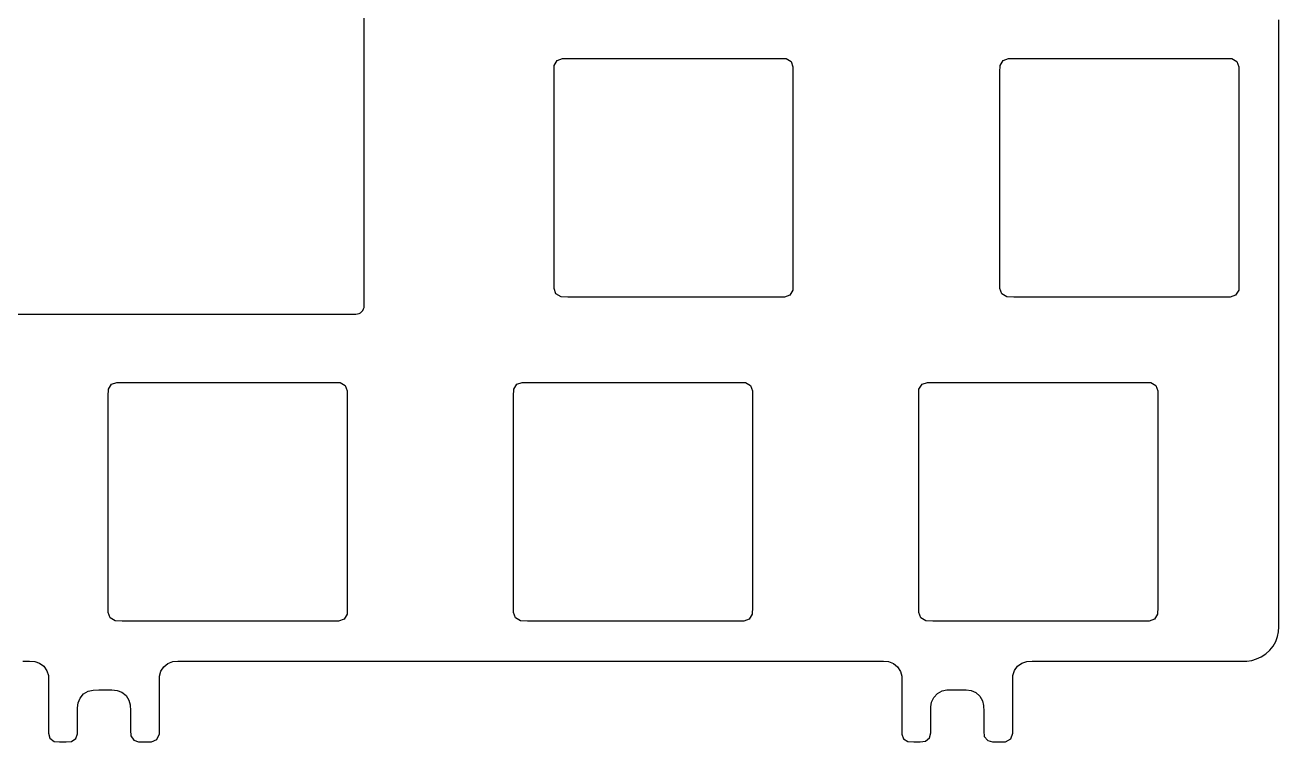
# Model space of a CAD drawing. Extents: x 82 to 366, y 80 to 184.
# Drawn here: x 292.8 to 366.3, y 79.8 to 121.8 of the extents above; entities that cross this region are included whole.
import ezdxf

# ---------------------------------------------------------------- set-up
doc = ezdxf.new("R2010")
doc.units = 0
doc.layers.get('0').update_dxf_attribs({"linetype": 'CONTINUOUS'})
doc.layers.add('레이어_01', color=18, linetype='CONTINUOUS')

msp = doc.modelspace()

# ---------------------------------------------------------------- linework, layer by layer
for p, q in [((312.675, 105.362), (312.675, 123.362)), ((126.175, 104.862), (312.175, 104.862))]:
    msp.add_line(p, q)
msp.add_arc((312.175, 105.362), 0.5, 270, 0)
at = {"layer": '레이어_01', "color": 7}
for points in [[(366.274879, 86.512373), (366.274879, 86.89524), (366.274879, 87.278107), (366.274879, 87.660974), (366.274879, 88.04384), (366.274879, 88.426707), (366.274879, 88.809574), (366.274879, 89.192441), (366.274879, 89.575307), (366.274879, 89.958174), (366.274879, 90.341041), (366.274879, 90.723908), (366.274879, 91.106774), (366.274879, 91.489641), (366.274879, 91.872508), (366.274879, 92.255375), (366.274879, 92.638241), (366.274879, 93.021108), (366.274879, 93.403975), (366.274879, 93.786842), (366.274879, 94.169708), (366.274879, 94.552575), (366.274879, 94.935442), (366.274879, 95.318308), (366.274879, 95.701175), (366.274879, 96.084042), (366.274879, 96.466909), (366.274879, 96.849775), (366.274879, 97.232642), (366.274879, 97.615509), (366.274879, 97.998376), (366.274879, 98.381242), (366.274879, 98.764109), (366.274879, 99.146976), (366.274879, 99.529843), (366.274879, 99.912709), (366.274879, 100.295576), (366.274879, 100.678443), (366.274879, 101.06131), (366.274879, 101.444176), (366.274879, 101.827043), (366.274879, 102.20991), (366.274879, 102.592777), (366.274879, 102.975643), (366.274879, 103.35851), (366.274879, 103.741377), (366.274879, 104.124244), (366.274879, 104.50711), (366.274879, 104.889977), (366.274879, 105.272844), (366.274879, 105.655711), (366.274879, 106.038577), (366.274879, 106.421444), (366.274879, 106.804311), (366.274879, 107.187178), (366.274879, 107.570044), (366.274879, 107.952911), (366.274879, 108.335778), (366.274879, 108.718645), (366.274879, 109.101511), (366.274879, 109.484378), (366.274879, 109.867245), (366.274879, 110.250112), (366.274879, 110.632978), (366.274879, 111.015845), (366.274879, 111.398712), (366.274879, 111.781579), (366.274879, 112.164445), (366.274879, 112.547312), (366.274879, 112.930179), (366.274879, 113.313046), (366.274879, 113.695912), (366.274879, 114.078779), (366.274879, 114.461646), (366.274879, 114.844512), (366.274879, 115.227379), (366.274879, 115.610246), (366.274879, 115.993113), (366.274879, 116.375979), (366.274879, 116.758846), (366.274879, 117.141713), (366.274879, 117.52458), (366.274878, 117.907446), (366.274878, 118.290313), (366.274878, 118.67318), (366.274878, 119.056047), (366.274878, 119.438913), (366.274878, 119.82178), (366.274878, 120.204647), (366.274878, 120.587514), (366.274878, 120.97038), (366.274878, 121.353247), (366.274878, 121.736114), (366.274878, 122.118981)], [(337.299877, 105.862373), (336.862377, 105.862373), (336.424877, 105.862373), (335.987377, 105.862373), (335.549877, 105.862373), (335.112377, 105.862373), (334.674877, 105.862373), (334.237377, 105.862373), (333.799877, 105.862373), (333.362377, 105.862373), (332.924877, 105.862373), (332.487377, 105.862373), (332.049877, 105.862373), (331.612377, 105.862373), (331.174877, 105.862373), (330.737377, 105.862373), (330.299877, 105.862373), (329.862377, 105.862373), (329.424877, 105.862373), (328.987377, 105.862373), (328.549877, 105.862373), (328.112377, 105.862373), (327.674877, 105.862373), (327.237377, 105.862373), (326.799877, 105.862373), (326.362377, 105.862373), (325.924877, 105.862373), (325.487377, 105.862373), (325.049877, 105.862373), (324.612377, 105.862373), (324.208896, 105.870721), (323.911701, 106.047224), (323.799877, 106.362373), (323.799877, 106.799873), (323.799877, 107.237373), (323.799877, 107.674873), (323.799877, 108.112373), (323.799877, 108.549873), (323.799877, 108.987373), (323.799877, 109.424873), (323.799877, 109.862373), (323.799877, 110.299873), (323.799877, 110.737373), (323.799877, 111.174873), (323.799877, 111.612373), (323.799877, 112.049873), (323.799877, 112.487373), (323.799877, 112.924873), (323.799877, 113.362373), (323.799877, 113.799873), (323.799877, 114.237373), (323.799877, 114.674873), (323.799877, 115.112373), (323.799877, 115.549873), (323.799877, 115.987373), (323.799877, 116.424873), (323.799877, 116.862373), (323.799877, 117.299873), (323.799877, 117.737373), (323.799877, 118.174873), (323.799877, 118.612373), (323.799877, 119.049873), (323.808225, 119.453355), (323.984728, 119.75055), (324.299877, 119.862373)], [(324.299877, 119.862373), (324.737377, 119.862373), (325.174877, 119.862373), (325.612377, 119.862373), (326.049877, 119.862373), (326.487377, 119.862373), (326.924877, 119.862373), (327.362377, 119.862373), (327.799877, 119.862373), (328.237377, 119.862373), (328.674877, 119.862373), (329.112377, 119.862373), (329.549877, 119.862373), (329.987377, 119.862373), (330.424877, 119.862373), (330.862377, 119.862373), (331.299877, 119.862373), (331.737377, 119.862373), (332.174877, 119.862373), (332.612377, 119.862373), (333.049877, 119.862373), (333.487377, 119.862373), (333.924877, 119.862373), (334.362377, 119.862373), (334.799877, 119.862373), (335.237377, 119.862373), (335.674877, 119.862373), (336.112377, 119.862373), (336.549877, 119.862373), (336.987377, 119.862373), (337.390859, 119.854026), (337.688054, 119.677522), (337.799877, 119.362373), (337.799877, 118.924873), (337.799877, 118.487373), (337.799877, 118.049873), (337.799877, 117.612373), (337.799877, 117.174873), (337.799877, 116.737373), (337.799877, 116.299873), (337.799877, 115.862373), (337.799877, 115.424873), (337.799877, 114.987373), (337.799877, 114.549873), (337.799877, 114.112373), (337.799877, 113.674873), (337.799877, 113.237373), (337.799877, 112.799873), (337.799877, 112.362373), (337.799877, 111.924873), (337.799877, 111.487373), (337.799877, 111.049873), (337.799877, 110.612373), (337.799877, 110.174873), (337.799877, 109.737373), (337.799877, 109.299873), (337.799877, 108.862373), (337.799877, 108.424873), (337.799877, 107.987373), (337.799877, 107.549873), (337.799877, 107.112373), (337.799877, 106.674873), (337.79153, 106.271392), (337.615026, 105.974197), (337.299877, 105.862373)], [(363.424877, 105.862373), (362.987377, 105.862373), (362.549877, 105.862373), (362.112377, 105.862373), (361.674877, 105.862373), (361.237377, 105.862373), (360.799877, 105.862373), (360.362377, 105.862373), (359.924877, 105.862373), (359.487377, 105.862373), (359.049877, 105.862373), (358.612377, 105.862373), (358.174877, 105.862373), (357.737377, 105.862373), (357.299877, 105.862373), (356.862377, 105.862373), (356.424877, 105.862373), (355.987377, 105.862373), (355.549877, 105.862373), (355.112377, 105.862373), (354.674877, 105.862373), (354.237377, 105.862373), (353.799877, 105.862373), (353.362377, 105.862373), (352.924877, 105.862373), (352.487377, 105.862373), (352.049877, 105.862373), (351.612377, 105.862373), (351.174877, 105.862373), (350.737377, 105.862373), (350.333896, 105.870721), (350.036701, 106.047224), (349.924877, 106.362373), (349.924877, 106.799873), (349.924877, 107.237373), (349.924877, 107.674873), (349.924877, 108.112373), (349.924877, 108.549873), (349.924877, 108.987373), (349.924877, 109.424873), (349.924877, 109.862373), (349.924877, 110.299873), (349.924877, 110.737373), (349.924877, 111.174873), (349.924877, 111.612373), (349.924877, 112.049873), (349.924877, 112.487373), (349.924877, 112.924873), (349.924877, 113.362373), (349.924877, 113.799873), (349.924877, 114.237373), (349.924877, 114.674873), (349.924877, 115.112373), (349.924877, 115.549873), (349.924877, 115.987373), (349.924877, 116.424873), (349.924877, 116.862373), (349.924877, 117.299873), (349.924877, 117.737373), (349.924877, 118.174873), (349.924877, 118.612373), (349.924877, 119.049873), (349.933225, 119.453355), (350.109728, 119.75055), (350.424877, 119.862373)], [(350.424877, 119.862373), (350.862377, 119.862373), (351.299877, 119.862373), (351.737377, 119.862373), (352.174877, 119.862373), (352.612377, 119.862373), (353.049877, 119.862373), (353.487377, 119.862373), (353.924877, 119.862373), (354.362377, 119.862373), (354.799877, 119.862373), (355.237377, 119.862373), (355.674877, 119.862373), (356.112377, 119.862373), (356.549877, 119.862373), (356.987377, 119.862373), (357.424877, 119.862373), (357.862377, 119.862373), (358.299877, 119.862373), (358.737377, 119.862373), (359.174877, 119.862373), (359.612377, 119.862373), (360.049877, 119.862373), (360.487377, 119.862373), (360.924877, 119.862373), (361.362377, 119.862373), (361.799877, 119.862373), (362.237377, 119.862373), (362.674877, 119.862373), (363.112377, 119.862373), (363.515859, 119.854026), (363.813054, 119.677522), (363.924877, 119.362373), (363.924877, 118.924873), (363.924877, 118.487373), (363.924877, 118.049873), (363.924877, 117.612373), (363.924877, 117.174873), (363.924877, 116.737373), (363.924877, 116.299873), (363.924877, 115.862373), (363.924877, 115.424873), (363.924877, 114.987373), (363.924877, 114.549873), (363.924877, 114.112373), (363.924877, 113.674873), (363.924877, 113.237373), (363.924877, 112.799873), (363.924877, 112.362373), (363.924877, 111.924873), (363.924877, 111.487373), (363.924877, 111.049873), (363.924877, 110.612373), (363.924877, 110.174873), (363.924877, 109.737373), (363.924877, 109.299873), (363.924877, 108.862373), (363.924877, 108.424873), (363.924877, 107.987373), (363.924877, 107.549873), (363.924877, 107.112373), (363.924877, 106.674873), (363.91653, 106.271392), (363.740026, 105.974197), (363.424877, 105.862373)], [(311.174877, 86.862373), (310.737377, 86.862373), (310.299877, 86.862373), (309.862377, 86.862373), (309.424877, 86.862373), (308.987377, 86.862373), (308.549877, 86.862373), (308.112377, 86.862373), (307.674877, 86.862373), (307.237377, 86.862373), (306.799877, 86.862373), (306.362377, 86.862373), (305.924877, 86.862373), (305.487377, 86.862373), (305.049877, 86.862373), (304.612377, 86.862373), (304.174877, 86.862373), (303.737377, 86.862373), (303.299877, 86.862373), (302.862377, 86.862373), (302.424877, 86.862373), (301.987377, 86.862373), (301.549877, 86.862373), (301.112377, 86.862373), (300.674877, 86.862373), (300.237377, 86.862373), (299.799877, 86.862373), (299.362377, 86.862373), (298.924877, 86.862373), (298.487377, 86.862373), (298.083896, 86.870721), (297.786701, 87.047224), (297.674877, 87.362373), (297.674877, 87.799873), (297.674877, 88.237373), (297.674877, 88.674873), (297.674877, 89.112373), (297.674877, 89.549873), (297.674877, 89.987373), (297.674877, 90.424873), (297.674877, 90.862373), (297.674877, 91.299873), (297.674877, 91.737373), (297.674877, 92.174873), (297.674877, 92.612373), (297.674877, 93.049873), (297.674877, 93.487373), (297.674877, 93.924873), (297.674877, 94.362373), (297.674877, 94.799873), (297.674877, 95.237373), (297.674877, 95.674873), (297.674877, 96.112373), (297.674877, 96.549873), (297.674877, 96.987373), (297.674877, 97.424873), (297.674877, 97.862373), (297.674877, 98.299873), (297.674877, 98.737373), (297.674877, 99.174873), (297.674877, 99.612373), (297.674877, 100.049873), (297.683225, 100.453355), (297.859728, 100.75055), (298.174877, 100.862373)], [(298.174877, 100.862373), (298.612377, 100.862373), (299.049877, 100.862373), (299.487377, 100.862373), (299.924877, 100.862373), (300.362377, 100.862373), (300.799877, 100.862373), (301.237377, 100.862373), (301.674877, 100.862373), (302.112377, 100.862373), (302.549877, 100.862373), (302.987377, 100.862373), (303.424877, 100.862373), (303.862377, 100.862373), (304.299877, 100.862373), (304.737377, 100.862373), (305.174877, 100.862373), (305.612377, 100.862373), (306.049877, 100.862373), (306.487377, 100.862373), (306.924877, 100.862373), (307.362377, 100.862373), (307.799877, 100.862373), (308.237377, 100.862373), (308.674877, 100.862373), (309.112377, 100.862373), (309.549877, 100.862373), (309.987377, 100.862373), (310.424877, 100.862373), (310.862377, 100.862373), (311.265859, 100.854026), (311.563054, 100.677522), (311.674877, 100.362373), (311.674877, 99.924873), (311.674877, 99.487373), (311.674877, 99.049873), (311.674877, 98.612373), (311.674877, 98.174873), (311.674877, 97.737373), (311.674877, 97.299873), (311.674877, 96.862373), (311.674877, 96.424873), (311.674877, 95.987373), (311.674877, 95.549873), (311.674877, 95.112373), (311.674877, 94.674873), (311.674877, 94.237373), (311.674877, 93.799873), (311.674877, 93.362373), (311.674877, 92.924873), (311.674877, 92.487373), (311.674877, 92.049873), (311.674877, 91.612373), (311.674877, 91.174873), (311.674877, 90.737373), (311.674877, 90.299873), (311.674877, 89.862373), (311.674877, 89.424873), (311.674877, 88.987373), (311.674877, 88.549873), (311.674877, 88.112373), (311.674877, 87.674873), (311.66653, 87.271392), (311.490026, 86.974197), (311.174877, 86.862373)], [(334.924877, 86.862373), (334.487377, 86.862373), (334.049877, 86.862373), (333.612377, 86.862373), (333.174877, 86.862373), (332.737377, 86.862373), (332.299877, 86.862373), (331.862377, 86.862373), (331.424877, 86.862373), (330.987377, 86.862373), (330.549877, 86.862373), (330.112377, 86.862373), (329.674877, 86.862373), (329.237377, 86.862373), (328.799877, 86.862373), (328.362377, 86.862373), (327.924877, 86.862373), (327.487377, 86.862373), (327.049877, 86.862373), (326.612377, 86.862373), (326.174877, 86.862373), (325.737377, 86.862373), (325.299877, 86.862373), (324.862377, 86.862373), (324.424877, 86.862373), (323.987377, 86.862373), (323.549877, 86.862373), (323.112377, 86.862373), (322.674877, 86.862373), (322.237377, 86.862373), (321.833896, 86.870721), (321.536701, 87.047224), (321.424877, 87.362373), (321.424877, 87.799873), (321.424877, 88.237373), (321.424877, 88.674873), (321.424877, 89.112373), (321.424877, 89.549873), (321.424877, 89.987373), (321.424877, 90.424873), (321.424877, 90.862373), (321.424877, 91.299873), (321.424877, 91.737373), (321.424877, 92.174873), (321.424877, 92.612373), (321.424877, 93.049873), (321.424877, 93.487373), (321.424877, 93.924873), (321.424877, 94.362373), (321.424877, 94.799873), (321.424877, 95.237373), (321.424877, 95.674873), (321.424877, 96.112373), (321.424877, 96.549873), (321.424877, 96.987373), (321.424877, 97.424873), (321.424877, 97.862373), (321.424877, 98.299873), (321.424877, 98.737373), (321.424877, 99.174873), (321.424877, 99.612373), (321.424877, 100.049873), (321.433225, 100.453355), (321.609728, 100.75055), (321.924877, 100.862373)], [(321.924877, 100.862373), (322.362377, 100.862373), (322.799877, 100.862373), (323.237377, 100.862373), (323.674877, 100.862373), (324.112377, 100.862373), (324.549877, 100.862373), (324.987377, 100.862373), (325.424877, 100.862373), (325.862377, 100.862373), (326.299877, 100.862373), (326.737377, 100.862373), (327.174877, 100.862373), (327.612377, 100.862373), (328.049877, 100.862373), (328.487377, 100.862373), (328.924877, 100.862373), (329.362377, 100.862373), (329.799877, 100.862373), (330.237377, 100.862373), (330.674877, 100.862373), (331.112377, 100.862373), (331.549877, 100.862373), (331.987377, 100.862373), (332.424877, 100.862373), (332.862377, 100.862373), (333.299877, 100.862373), (333.737377, 100.862373), (334.174877, 100.862373), (334.612377, 100.862373), (335.015859, 100.854026), (335.313054, 100.677522), (335.424877, 100.362373), (335.424877, 99.924873), (335.424877, 99.487373), (335.424877, 99.049873), (335.424877, 98.612373), (335.424877, 98.174873), (335.424877, 97.737373), (335.424877, 97.299873), (335.424877, 96.862373), (335.424877, 96.424873), (335.424877, 95.987373), (335.424877, 95.549873), (335.424877, 95.112373), (335.424877, 94.674873), (335.424877, 94.237373), (335.424877, 93.799873), (335.424877, 93.362373), (335.424877, 92.924873), (335.424877, 92.487373), (335.424877, 92.049873), (335.424877, 91.612373), (335.424877, 91.174873), (335.424877, 90.737373), (335.424877, 90.299873), (335.424877, 89.862373), (335.424877, 89.424873), (335.424877, 88.987373), (335.424877, 88.549873), (335.424877, 88.112373), (335.424877, 87.674873), (335.41653, 87.271392), (335.240026, 86.974197), (334.924877, 86.862373)], [(358.674877, 86.862373), (358.237377, 86.862373), (357.799877, 86.862373), (357.362377, 86.862373), (356.924877, 86.862373), (356.487377, 86.862373), (356.049877, 86.862373), (355.612377, 86.862373), (355.174877, 86.862373), (354.737377, 86.862373), (354.299877, 86.862373), (353.862377, 86.862373), (353.424877, 86.862373), (352.987377, 86.862373), (352.549877, 86.862373), (352.112377, 86.862373), (351.674877, 86.862373), (351.237377, 86.862373), (350.799877, 86.862373), (350.362377, 86.862373), (349.924877, 86.862373), (349.487377, 86.862373), (349.049877, 86.862373), (348.612377, 86.862373), (348.174877, 86.862373), (347.737377, 86.862373), (347.299877, 86.862373), (346.862377, 86.862373), (346.424877, 86.862373), (345.987377, 86.862373), (345.583896, 86.870721), (345.286701, 87.047224), (345.174877, 87.362373), (345.174877, 87.799873), (345.174877, 88.237373), (345.174877, 88.674873), (345.174877, 89.112373), (345.174877, 89.549873), (345.174877, 89.987373), (345.174877, 90.424873), (345.174877, 90.862373), (345.174877, 91.299873), (345.174877, 91.737373), (345.174877, 92.174873), (345.174877, 92.612373), (345.174877, 93.049873), (345.174877, 93.487373), (345.174877, 93.924873), (345.174877, 94.362373), (345.174877, 94.799873), (345.174877, 95.237373), (345.174877, 95.674873), (345.174877, 96.112373), (345.174877, 96.549873), (345.174877, 96.987373), (345.174877, 97.424873), (345.174877, 97.862373), (345.174877, 98.299873), (345.174877, 98.737373), (345.174877, 99.174873), (345.174877, 99.612373), (345.174877, 100.049873), (345.183225, 100.453355), (345.359728, 100.75055), (345.674877, 100.862373)], [(345.674877, 100.862373), (346.112377, 100.862373), (346.549877, 100.862373), (346.987377, 100.862373), (347.424877, 100.862373), (347.862377, 100.862373), (348.299877, 100.862373), (348.737377, 100.862373), (349.174877, 100.862373), (349.612377, 100.862373), (350.049877, 100.862373), (350.487377, 100.862373), (350.924877, 100.862373), (351.362377, 100.862373), (351.799877, 100.862373), (352.237377, 100.862373), (352.674877, 100.862373), (353.112377, 100.862373), (353.549877, 100.862373), (353.987377, 100.862373), (354.424877, 100.862373), (354.862377, 100.862373), (355.299877, 100.862373), (355.737377, 100.862373), (356.174877, 100.862373), (356.612377, 100.862373), (357.049877, 100.862373), (357.487377, 100.862373), (357.924877, 100.862373), (358.362377, 100.862373), (358.765859, 100.854026), (359.063054, 100.677522), (359.174877, 100.362373), (359.174877, 99.924873), (359.174877, 99.487373), (359.174877, 99.049873), (359.174877, 98.612373), (359.174877, 98.174873), (359.174877, 97.737373), (359.174877, 97.299873), (359.174877, 96.862373), (359.174877, 96.424873), (359.174877, 95.987373), (359.174877, 95.549873), (359.174877, 95.112373), (359.174877, 94.674873), (359.174877, 94.237373), (359.174877, 93.799873), (359.174877, 93.362373), (359.174877, 92.924873), (359.174877, 92.487373), (359.174877, 92.049873), (359.174877, 91.612373), (359.174877, 91.174873), (359.174877, 90.737373), (359.174877, 90.299873), (359.174877, 89.862373), (359.174877, 89.424873), (359.174877, 88.987373), (359.174877, 88.549873), (359.174877, 88.112373), (359.174877, 87.674873), (359.16653, 87.271392), (358.990026, 86.974197), (358.674877, 86.862373)], [(292.669167, 84.512373), (293.052034, 84.512373), (293.364295, 84.494271), (293.646998, 84.393909), (293.896916, 84.204231), (294.075303, 83.947391), (294.163384, 83.663577), (294.174881, 83.338009), (294.174881, 82.955142), (294.174882, 82.572275), (294.174882, 82.189408), (294.174882, 81.806542), (294.174883, 81.423675), (294.174883, 81.040808), (294.174883, 80.657942), (294.174884, 80.275075), (294.257033, 79.994056), (294.497719, 79.801087), (294.817057, 79.768648), (295.199924, 79.768648), (295.527685, 79.792568), (295.777336, 79.971945), (295.874532, 80.24987), (295.874884, 80.625154), (295.874884, 81.008021), (295.874884, 81.390888), (295.874884, 81.773755), (295.905999, 82.066166), (296.025063, 82.345727), (296.231016, 82.583792), (296.496878, 82.744458), (296.780968, 82.814235), (297.127184, 82.818655), (297.510051, 82.818655), (297.892917, 82.818655), (298.194738, 82.794188), (298.476015, 82.684027), (298.719918, 82.485682), (298.889097, 82.22389), (298.967528, 81.939726), (298.974884, 81.603422), (298.974884, 81.220555), (298.974884, 80.837688), (298.974884, 80.454822), (298.996201, 80.124209), (299.170793, 79.871749), (299.448039, 79.769369), (299.820177, 79.768648), (300.201018, 79.769331), (300.526348, 79.913017), (300.673854, 80.236572), (300.674883, 80.616981), (300.674883, 80.999848), (300.674883, 81.382714), (300.674882, 81.765581), (300.674882, 82.148448), (300.674882, 82.531315), (300.674881, 82.914181), (300.674881, 83.297048), (300.682239, 83.633465), (300.760687, 83.91765), (300.929896, 84.179454), (301.173833, 84.377792), (301.455137, 84.487931), (301.757019, 84.512373), (302.139886, 84.512373), (302.522753, 84.512373), (302.905619, 84.512373), (303.288486, 84.512373), (303.671353, 84.512373), (304.05422, 84.512373), (304.437086, 84.512373), (304.819953, 84.512373), (305.20282, 84.512373), (305.585687, 84.512373), (305.968553, 84.512373), (306.35142, 84.512373), (306.734287, 84.512373), (307.117154, 84.512373), (307.50002, 84.512373), (307.882887, 84.512373), (308.265754, 84.512373), (308.648621, 84.512373), (309.031487, 84.512373), (309.414354, 84.512373), (309.797221, 84.512373), (310.180088, 84.512373), (310.562954, 84.512373), (310.945821, 84.512373), (311.328688, 84.512373), (311.711555, 84.512373), (312.094421, 84.512373), (312.477288, 84.512373), (312.860155, 84.512373), (313.243021, 84.512373), (313.625888, 84.512373), (314.008755, 84.512373), (314.391622, 84.512373), (314.774488, 84.512373), (315.157355, 84.512373), (315.540222, 84.512373), (315.923089, 84.512373), (316.305955, 84.512373), (316.688822, 84.512373), (317.071689, 84.512373), (317.454556, 84.512373), (317.837422, 84.512373), (318.220289, 84.512373), (318.603156, 84.512373), (318.986023, 84.512373), (319.368889, 84.512373), (319.751756, 84.512373), (320.134623, 84.512373), (320.51749, 84.512373), (320.900356, 84.512373), (321.283223, 84.512373), (321.66609, 84.512373), (322.048957, 84.512373), (322.431823, 84.512373), (322.81469, 84.512373), (323.197557, 84.512373), (323.580424, 84.512373), (323.96329, 84.512373), (324.346157, 84.512373), (324.729024, 84.512373), (325.111891, 84.512373), (325.494757, 84.512373), (325.877624, 84.512373), (326.260491, 84.512373), (326.643358, 84.512373), (327.026224, 84.512373), (327.409091, 84.512373), (327.791958, 84.512373), (328.174825, 84.512373), (328.557691, 84.512373), (328.940558, 84.512373), (329.323425, 84.512373), (329.706292, 84.512373), (330.089158, 84.512373), (330.472025, 84.512373), (330.854892, 84.512373), (331.237759, 84.512373), (331.620625, 84.512373), (332.003492, 84.512373), (332.386359, 84.512373), (332.769226, 84.512373), (333.152092, 84.512373), (333.534959, 84.512373), (333.917826, 84.512373), (334.300693, 84.512373), (334.683559, 84.512373), (335.066426, 84.512373), (335.449293, 84.512373), (335.83216, 84.512373), (336.215026, 84.512373), (336.597893, 84.512373), (336.98076, 84.512373), (337.363627, 84.512373), (337.746493, 84.512373), (338.12936, 84.512373), (338.512227, 84.512373), (338.895093, 84.512373), (339.27796, 84.512373), (339.660827, 84.512373), (340.043694, 84.512373), (340.42656, 84.512373), (340.809427, 84.512373), (341.192294, 84.512373), (341.575161, 84.512373), (341.958027, 84.512373), (342.340894, 84.512373), (342.723761, 84.512373), (343.106628, 84.512373), (343.404967, 84.485544), (343.685658, 84.372088), (343.927442, 84.170897), (344.093487, 83.907551), (344.168703, 83.62337), (344.174882, 83.283416), (344.174882, 82.900549), (344.174883, 82.517682), (344.174883, 82.134816), (344.174883, 81.751949), (344.174884, 81.369082), (344.174884, 80.986215), (344.174885, 80.603349), (344.176077, 80.234143), (344.283364, 79.957664), (344.53835, 79.78765), (344.871651, 79.768648), (345.254518, 79.768648), (345.568146, 79.807507), (345.802267, 80.009138), (345.874885, 80.29688), (345.874885, 80.679747), (345.874885, 81.062614), (345.874885, 81.445481), (345.874909, 81.825518), (345.917334, 82.106917), (346.049487, 82.383206), (346.266161, 82.612037), (346.537275, 82.759941), (346.820599, 82.817181), (347.181778, 82.818655), (347.564645, 82.818655), (347.947511, 82.818655), (348.235481, 82.784104), (348.514089, 82.660831), (348.749269, 82.451371), (348.905865, 82.183726), (348.971588, 81.899799), (348.974885, 81.548829), (348.974885, 81.165962), (348.974885, 80.783096), (348.974885, 80.400229), (349.010368, 80.083651), (349.207585, 79.846095), (349.491904, 79.768648), (349.874771, 79.768648), (350.252054, 79.774639), (350.560642, 79.950541), (350.674885, 80.288707), (350.674884, 80.671574), (350.674884, 81.05444), (350.674884, 81.437307), (350.674883, 81.820174), (350.674883, 82.203041), (350.674883, 82.585907), (350.674882, 82.968774), (350.674882, 83.351641), (350.68799, 83.673756), (350.779349, 83.957367), (350.96081, 84.212445), (351.212676, 84.399146), (351.495773, 84.496202), (351.811609, 84.512373), (352.194476, 84.512373), (352.577343, 84.512373), (352.960209, 84.512373), (353.343076, 84.512373), (353.725943, 84.512373), (354.10881, 84.512373), (354.491676, 84.512373), (354.874543, 84.512373), (355.25741, 84.512373), (355.640277, 84.512373), (356.023143, 84.512373), (356.40601, 84.512373), (356.788877, 84.512373), (357.171744, 84.512373), (357.55461, 84.512373), (357.937477, 84.512373), (358.320344, 84.512373), (358.703211, 84.512373), (359.086077, 84.512373), (359.468944, 84.512373), (359.851811, 84.512373), (360.234678, 84.512373), (360.617544, 84.512373), (361.000411, 84.512373), (361.383278, 84.512373), (361.766145, 84.512373), (362.149011, 84.512373), (362.531878, 84.512373), (362.914745, 84.512373), (363.297612, 84.512373), (363.680478, 84.512373), (364.063345, 84.512373), (364.397453, 84.516133), (364.679117, 84.553651), (364.964485, 84.635023), (365.243449, 84.762553), (365.504978, 84.935396), (365.738369, 85.149216), (365.934609, 85.396444), (366.087501, 85.66715), (366.194277, 85.950314), (366.255577, 86.235181), (366.274879, 86.512373)]]:
    msp.add_lwpolyline(points, dxfattribs=at)

doc.saveas('drawing.dxf')
